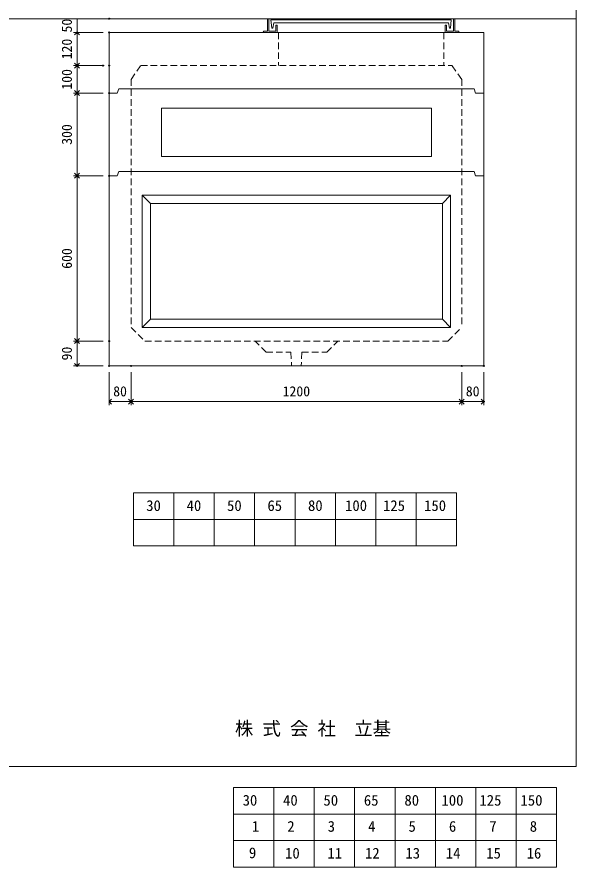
# Model space of a CAD drawing. Units: millimetres, scale not verified. Extents: x -6420 to 6420, y -3033 to 3033.
# Drawn here: x 4391 to 6420, y -3033 to 52 of the extents above; entities that cross this region are included whole.
import ezdxf
from ezdxf.enums import TextEntityAlignment as Align

# ---------------------------------------------------------------- set-up
doc = ezdxf.new("R2010")
doc.units = ezdxf.units.MM
doc.header["$LTSCALE"] = 20
doc.header["$PDMODE"] = 32
doc.header["$PDSIZE"] = 4
doc.linetypes.add('DASHED1', pattern=[1.8, 1.2, -0.6])
doc.linetypes.add('USER2', pattern=[50.8, 31.75, -6.35, 6.35, -6.35])
doc.layers.add('0-1_Defpoints', color=7, linetype='Continuous')
for name, color, linetype, lineweight in [('0-2_waku', 7, 'Continuous', 18), ('0-3_gaikei', 7, 'Continuous', 18), ('0-4_kakure', 7, 'DASHED1', 5), ('0-5_sunpou', 7, 'Continuous', 5), ('0-8_uchigawa', 6, 'Continuous', 18), ('0-A_futa', 3, 'Continuous', 18), ('0-B_GL', 4, 'Continuous', 18), ('0-D_文字１', 7, 'Continuous', 18), ('1-2_uchigawa2', 6, 'USER2', 18), ('1-4_文字２', 7, 'Continuous', 5)]:
    doc.layers.add(name, color=color, linetype=linetype, lineweight=lineweight)
doc.styles.add('ＭＳ ゴシック', font='')
doc.styles.get('ＭＳ ゴシック').set_extended_font_data('MS Gothic')

# ---------------------------------------------------------------- blocks, each defined once
blk = doc.blocks.new('_Open90')
at = {"layer": '0-5_sunpou'}
blk.add_line((0, 0), (-1, 0), dxfattribs=at)
blk.add_lwpolyline([(-0.5, 0.5), (0, 0), (-0.5, -0.5)], dxfattribs=at)
blk = doc.blocks.new('D75')
at = {"layer": '0-1_Defpoints'}
for p in [(7308.24, 2069.83), (7192.23, 1469.83), (7308.24, 1469.83)]:
    blk.add_point(p, dxfattribs=at)
at = {"layer": '0-5_sunpou'}
for p, q in [((7286.24, 2069.83), (7179.23, 2069.83)), ((7192.23, 2051.83), (7192.23, 1487.83)), ((7286.24, 1469.83), (7179.23, 1469.83))]:
    blk.add_line(p, q, dxfattribs=at)
at = {"layer": '0-5_sunpou', "xscale": 18, "yscale": 18}
for p, rotation in [((7192.23, 2069.83), 90), ((7192.23, 1469.83), 270)]:
    blk.add_blockref('_Open90', p, dxfattribs=dict(at, rotation=rotation))
at = {"layer": '0-5_sunpou', "style": 'ＭＳ ゴシック'}
blk.add_text('600', height=36.66, rotation=90, dxfattribs=at).set_placement((7184.23, 1732.33), align=Align.BOTTOM_LEFT)
blk = doc.blocks.new('D76')
at = {"layer": '0-1_Defpoints'}
for p in [(7308.24, 1469.83), (7192.23, 1379.83), (7308.24, 1379.83)]:
    blk.add_point(p, dxfattribs=at)
at = {"layer": '0-5_sunpou'}
for p, q in [((7286.24, 1469.83), (7179.23, 1469.83)), ((7192.23, 1451.83), (7192.23, 1397.83)), ((7286.24, 1379.83), (7179.23, 1379.83))]:
    blk.add_line(p, q, dxfattribs=at)
at = {"layer": '0-5_sunpou', "xscale": 18, "yscale": 18}
for p, rotation in [((7192.23, 1469.83), 90), ((7192.23, 1379.83), 270)]:
    blk.add_blockref('_Open90', p, dxfattribs=dict(at, rotation=rotation))
at = {"layer": '0-5_sunpou', "style": 'ＭＳ ゴシック'}
blk.add_text('90', height=36.66, rotation=90, dxfattribs=at).set_placement((7184.23, 1399.83), align=Align.BOTTOM_LEFT)
blk = doc.blocks.new('D77')
at = {"layer": '0-1_Defpoints'}
for p in [(7308.24, 1379.83), (7388.24, 1379.83), (7388.24, 1250.51)]:
    blk.add_point(p, dxfattribs=at)
at = {"layer": '0-5_sunpou'}
for p, q in [((7308.24, 1357.83), (7308.24, 1237.51)), ((7388.24, 1357.83), (7388.24, 1237.51)), ((7326.24, 1250.51), (7370.24, 1250.51))]:
    blk.add_line(p, q, dxfattribs=at)
at = {"layer": '0-5_sunpou', "xscale": 18, "yscale": 18, "rotation": 180}
blk.add_blockref('_Open90', (7308.24, 1250.51), dxfattribs=at)
at = {"layer": '0-5_sunpou', "xscale": 18, "yscale": 18}
blk.add_blockref('_Open90', (7388.24, 1250.51), dxfattribs=at)
at = {"layer": '0-5_sunpou', "style": 'ＭＳ ゴシック'}
blk.add_text('80', height=36.66, dxfattribs=at).set_placement((7323.24, 1258.51), align=Align.BOTTOM_LEFT)
blk = doc.blocks.new('D78')
at = {"layer": '0-1_Defpoints'}
for p in [(7388.24, 1379.83), (8588.24, 1379.83), (8588.24, 1250.51)]:
    blk.add_point(p, dxfattribs=at)
at = {"layer": '0-5_sunpou'}
for p, q in [((7388.24, 1357.83), (7388.24, 1237.51)), ((8588.24, 1357.83), (8588.24, 1237.51)), ((7406.24, 1250.51), (8570.24, 1250.51))]:
    blk.add_line(p, q, dxfattribs=at)
at = {"layer": '0-5_sunpou', "xscale": 18, "yscale": 18, "rotation": 180}
blk.add_blockref('_Open90', (7388.24, 1250.51), dxfattribs=at)
at = {"layer": '0-5_sunpou', "xscale": 18, "yscale": 18}
blk.add_blockref('_Open90', (8588.24, 1250.51), dxfattribs=at)
at = {"layer": '0-5_sunpou', "style": 'ＭＳ ゴシック'}
blk.add_text('1200', height=36.66, dxfattribs=at).set_placement((7938.24, 1258.51), align=Align.BOTTOM_LEFT)
blk = doc.blocks.new('D79')
at = {"layer": '0-1_Defpoints'}
for p in [(8588.24, 1379.83), (8668.24, 1379.83), (8668.24, 1250.51)]:
    blk.add_point(p, dxfattribs=at)
at = {"layer": '0-5_sunpou'}
for p, q in [((8588.24, 1357.83), (8588.24, 1237.51)), ((8668.24, 1357.83), (8668.24, 1237.51)), ((8606.24, 1250.51), (8650.24, 1250.51))]:
    blk.add_line(p, q, dxfattribs=at)
at = {"layer": '0-5_sunpou', "xscale": 18, "yscale": 18, "rotation": 180}
blk.add_blockref('_Open90', (8588.24, 1250.51), dxfattribs=at)
at = {"layer": '0-5_sunpou', "xscale": 18, "yscale": 18}
blk.add_blockref('_Open90', (8668.24, 1250.51), dxfattribs=at)
at = {"layer": '0-5_sunpou', "style": 'ＭＳ ゴシック'}
blk.add_text('80', height=36.66, dxfattribs=at).set_placement((8603.24, 1258.51), align=Align.BOTTOM_LEFT)
blk = doc.blocks.new('D50')
at = {"layer": '0-1_Defpoints'}
for p in [(7308.24, 2589.83), (7192.23, 2469.83), (7308.24, 2469.83)]:
    blk.add_point(p, dxfattribs=at)
at = {"layer": '0-5_sunpou'}
for p, q in [((7286.24, 2589.83), (7179.23, 2589.83)), ((7192.23, 2571.83), (7192.23, 2487.83)), ((7286.24, 2469.83), (7179.23, 2469.83))]:
    blk.add_line(p, q, dxfattribs=at)
at = {"layer": '0-5_sunpou', "xscale": 18, "yscale": 18}
for p, rotation in [((7192.23, 2589.83), 90), ((7192.23, 2469.83), 270)]:
    blk.add_blockref('_Open90', p, dxfattribs=dict(at, rotation=rotation))
at = {"layer": '0-5_sunpou', "style": 'ＭＳ ゴシック'}
blk.add_text('120', height=36.66, rotation=90, dxfattribs=at).set_placement((7184.23, 2492.33), align=Align.BOTTOM_LEFT)
blk = doc.blocks.new('D54')
at = {"layer": '0-1_Defpoints'}
for p in [(7286.24, 2469.83), (7192.23, 2369.83), (7308.24, 2369.83)]:
    blk.add_point(p, dxfattribs=at)
at = {"layer": '0-5_sunpou'}
for p, q in [((7264.24, 2469.83), (7179.23, 2469.83)), ((7192.23, 2451.83), (7192.23, 2387.83)), ((7286.24, 2369.83), (7179.23, 2369.83))]:
    blk.add_line(p, q, dxfattribs=at)
at = {"layer": '0-5_sunpou', "xscale": 18, "yscale": 18}
for p, rotation in [((7192.23, 2469.83), 90), ((7192.23, 2369.83), 270)]:
    blk.add_blockref('_Open90', p, dxfattribs=dict(at, rotation=rotation))
at = {"layer": '0-5_sunpou', "style": 'ＭＳ ゴシック'}
blk.add_text('100', height=36.66, rotation=90, dxfattribs=at).set_placement((7184.23, 2382.33), align=Align.BOTTOM_LEFT)
blk = doc.blocks.new('D55')
at = {"layer": '0-1_Defpoints'}
for p in [(7308.24, 2369.83), (7192.23, 2069.83), (7308.24, 2069.83)]:
    blk.add_point(p, dxfattribs=at)
at = {"layer": '0-5_sunpou'}
for p, q in [((7286.24, 2369.83), (7179.23, 2369.83)), ((7192.23, 2351.83), (7192.23, 2087.83)), ((7286.24, 2069.83), (7179.23, 2069.83))]:
    blk.add_line(p, q, dxfattribs=at)
at = {"layer": '0-5_sunpou', "xscale": 18, "yscale": 18}
for p, rotation in [((7192.23, 2369.83), 90), ((7192.23, 2069.83), 270)]:
    blk.add_blockref('_Open90', p, dxfattribs=dict(at, rotation=rotation))
at = {"layer": '0-5_sunpou', "style": 'ＭＳ ゴシック'}
blk.add_text('300', height=36.66, rotation=90, dxfattribs=at).set_placement((7184.23, 2182.33), align=Align.BOTTOM_LEFT)
blk = doc.blocks.new('D60')
at = {"layer": '0-1_Defpoints'}
for p in [(7308.24, 2639.83), (7192.23, 2589.83), (7308.24, 2589.83)]:
    blk.add_point(p, dxfattribs=at)
at = {"layer": '0-5_sunpou'}
for p, q in [((7286.24, 2639.83), (7179.23, 2639.83)), ((7192.23, 2639.83), (7192.23, 2589.83)), ((7286.24, 2589.83), (7179.23, 2589.83))]:
    blk.add_line(p, q, dxfattribs=at)
at = {"layer": '0-5_sunpou', "style": 'ＭＳ ゴシック'}
blk.add_text('50', height=36.66, rotation=90, dxfattribs=at).set_placement((7184.23, 2589.83), align=Align.BOTTOM_LEFT)

msp = doc.modelspace()

# ---------------------------------------------------------------- linework, layer by layer
at = {"layer": '0-2_waku'}
for p, q in [((6420, 3032.65), (6420, -2667.35)), ((4813.33, -1675.35), (4813.33, -1867.35)), ((4813.33, -1675.35), (4813.33, -1867.35)), ((4813.33, -1675.35), (4813.33, -1867.35)), ((4813.33, -1675.35), (4813.33, -1867.35)), ((4813.33, -1675.35), (5986.67, -1675.35)), ((4960, -1675.35), (4960, -1867.35)), ((5106.67, -1675.35), (5106.67, -1867.35)), ((5106.67, -1675.35), (5106.67, -1867.35)), ((5253.33, -1675.35), (5253.33, -1867.35)), ((5400, -1675.35), (5400, -1867.35)), ((5546.67, -1675.35), (5546.67, -1867.35)), ((5693.33, -1675.35), (5693.33, -1867.35)), ((5840, -1675.35), (5840, -1867.35)), ((5986.67, -1675.35), (5986.67, -1867.35)), ((4813.33, -1771.35), (5986.67, -1771.35)), ((4813.33, -1867.35), (5986.67, -1867.35)), ((-1740, -2667.35), (6420, -2667.35))]:
    msp.add_line(p, q, dxfattribs=at)
at = {"layer": '0-3_gaikei'}
for p, q in [((4725, -4.35), (6085, -4.35)), ((4725, -4.35), (4725, -1214.35)), ((4725, -4.35), (6085, -4.35)), ((6085, -4.35), (6085, -1214.35)), ((4755, -224.35), (4760, -209.35)), ((4760, -209.35), (6050, -209.35)), ((6055, -224.35), (6050, -209.35)), ((4755, -224.35), (4725, -224.35)), ((4755, -224.35), (4725, -224.35)), ((4755, -224.35), (4725, -224.35)), ((6085, -224.35), (6055, -224.35)), ((4755, -524.35), (4725, -524.35)), ((4755, -524.35), (4725, -524.35)), ((4755, -524.35), (4760, -509.35)), ((4755, -524.35), (4760, -509.35)), ((4760, -509.35), (6050, -509.35)), ((4760, -509.35), (6050, -509.35)), ((6055, -524.35), (6050, -509.35)), ((6055, -524.35), (6050, -509.35)), ((6085, -524.35), (6055, -524.35)), ((6085, -524.35), (6055, -524.35)), ((6085, -1214.35), (4725, -1214.35))]:
    msp.add_line(p, q, dxfattribs=at)
at = {"layer": '0-4_kakure'}
for p, q in [((5340, -4.35), (5340, -124.35)), ((5940, -4.35), (5940, -124.35)), ((4805, -174.35), (4840, -124.35)), ((4840, -124.35), (5970, -124.35)), ((6005, -174.35), (5970, -124.35)), ((4805, -174.35), (4805, -1074.35)), ((6005, -174.35), (6005, -1074.35)), ((5955, -1124.35), (6005, -1074.35)), ((5295, -1164.35), (5255, -1124.35)), ((5295, -1164.35), (5385, -1164.35)), ((5385, -1164.35), (5387.5, -1214.35)), ((5425, -1164.35), (5422.5, -1214.35))]:
    msp.add_line(p, q, dxfattribs=at)
for points in [[(4805, -1074.35), (4855, -1124.35), (5955, -1124.35)], [(5425, -1164.35), (5515, -1164.35), (5555, -1124.35)]]:
    msp.add_lwpolyline(points, dxfattribs=at)
at = {"layer": '0-8_uchigawa'}
for p, q in [((4845, -594.35), (5965, -594.35)), ((4845, -594.35), (4845, -1074.35)), ((4845, -594.35), (4875, -624.35)), ((5965, -594.35), (5935, -624.35)), ((5965, -1074.35), (5965, -594.35)), ((4875, -624.35), (5935, -624.35)), ((4875, -624.35), (4875, -1044.35)), ((5935, -1044.35), (5935, -624.35)), ((4845, -1074.35), (4875, -1044.35)), ((4875, -1044.35), (5935, -1044.35)), ((5965, -1074.35), (5935, -1044.35)), ((4845, -1074.35), (5965, -1074.35))]:
    msp.add_line(p, q, dxfattribs=at)
at = {"layer": '0-A_futa'}
for p, q in [((5300, 43.65), (5300, 0.65)), ((5302, 45.65), (5305, 45.65)), ((5305, 45.65), (5305, 0.65)), ((5312.82, 41.15), (5967.15, 41.15)), ((5312.82, 41.15), (5315.31, 11.15)), ((5967.15, 41.15), (5964.9, 11.15)), ((5975, 45.65), (5978, 45.65)), ((5980, 43.65), (5980, 0.65)), ((5287, 0.65), (5300, 0.65)), ((5305, 0.65), (5330, 0.65)), ((5315.31, 11.15), (5319.02, 11.15)), ((5323.33, 30.15), (5319.02, 11.15)), ((5323.33, 30.15), (5956.67, 30.15)), ((5330, 20.65), (5330, 0.65)), ((5332, 22.65), (5333, 22.65)), ((5335, 20.65), (5335, -4.35)), ((5945, 20.65), (5945, -4.35)), ((5948, 22.65), (5947, 22.65)), ((5950, 20.65), (5950, 0.65)), ((5956.67, 30.15), (5960.99, 11.15)), ((5964.9, 11.15), (5960.99, 11.15)), ((5993, 0.65), (5980, 0.65)), ((5285, -1.35), (5285, -2.35)), ((5340, -4.35), (5287, -4.35)), ((5945, -4.35), (5993, -4.35)), ((5995, -1.35), (5995, -2.35))]:
    msp.add_line(p, q, dxfattribs=at)
msp.add_lwpolyline([(5975, 45.65), (5975, 0.65), (5950, 0.65)], dxfattribs=at)
for centre, start, end in [((5302, 43.65), 90, 180), ((5978, 43.65), 0, 90), ((5287, -1.35), 90, 180), ((5332, 20.65), 90, 180), ((5333, 20.65), 0, 90), ((5947, 20.65), 90, 180), ((5948, 20.65), 0, 90), ((5993, -1.35), 0, 90), ((5287, -2.35), 180, 270), ((5993, -2.35), 270, 0)]:
    msp.add_arc(centre, 2, start, end, dxfattribs=at)
at = {"layer": '0-B_GL'}
msp.add_line((-1740, 45.65), (6420, 45.65), dxfattribs=at)
at = {"layer": '1-2_uchigawa2'}
for p, q in [((4915, -279.35), (5405, -279.35)), ((4915, -279.35), (4915, -454.35)), ((5895, -279.35), (5405, -279.35)), ((5895, -279.35), (5895, -454.35)), ((4915, -454.35), (5404.39, -454.35)), ((5895, -454.35), (5405.62, -454.35))]:
    msp.add_line(p, q, dxfattribs=at)
at = {"layer": '1-4_文字２'}
for p, q in [((5176.37, -2744.58), (5176.37, -2936.58)), ((5176.37, -2744.58), (5176.37, -2936.58)), ((5176.37, -2744.58), (5176.37, -2936.58)), ((5176.37, -2744.58), (5176.37, -2936.58)), ((5176.37, -2744.58), (6349.7, -2744.58)), ((5176.37, -2744.58), (5176.37, -2936.58)), ((5176.37, -2744.58), (5176.37, -2936.58)), ((5176.37, -2744.58), (5176.37, -2936.58)), ((5176.37, -2744.58), (5176.37, -2936.58)), ((5176.37, -2744.58), (6349.7, -2744.58)), ((5323.04, -2744.58), (5323.04, -2936.58)), ((5323.04, -2744.58), (5323.04, -2936.58)), ((5469.7, -2744.58), (5469.7, -2936.58)), ((5469.7, -2744.58), (5469.7, -2936.58)), ((5469.7, -2744.58), (5469.7, -2936.58)), ((5469.7, -2744.58), (5469.7, -2936.58)), ((5616.37, -2744.58), (5616.37, -2936.58)), ((5616.37, -2744.58), (5616.37, -2936.58)), ((5763.04, -2744.58), (5763.04, -2936.58)), ((5763.04, -2744.58), (5763.04, -2936.58)), ((5909.7, -2744.58), (5909.7, -2936.58)), ((5909.7, -2744.58), (5909.7, -2936.58)), ((6056.37, -2744.58), (6056.37, -2936.58)), ((6056.37, -2744.58), (6056.37, -2936.58)), ((6203.04, -2744.58), (6203.04, -2936.58)), ((6203.04, -2744.58), (6203.04, -2936.58)), ((6349.7, -2744.58), (6349.7, -2936.58)), ((6349.7, -2744.58), (6349.7, -2936.58)), ((5176.37, -2840.58), (6349.7, -2840.58)), ((5176.37, -2840.58), (6349.7, -2840.58)), ((5176.37, -2936.58), (6349.7, -2936.58)), ((5176.37, -2936.58), (6349.7, -2936.58)), ((5176.37, -2936.58), (5176.37, -3032.58)), ((5176.37, -2936.58), (5176.37, -3032.58)), ((5176.37, -2936.58), (5176.37, -3032.58)), ((5176.37, -2936.58), (5176.37, -3032.58)), ((5176.37, -2936.58), (6349.7, -2936.58)), ((5176.37, -2936.58), (5176.37, -3032.58)), ((5176.37, -2936.58), (5176.37, -3032.58)), ((5176.37, -2936.58), (5176.37, -3032.58)), ((5176.37, -2936.58), (5176.37, -3032.58)), ((5176.37, -2936.58), (6349.7, -2936.58)), ((5323.04, -2936.58), (5323.04, -3032.58)), ((5323.04, -2936.58), (5323.04, -3032.58)), ((5469.7, -2936.58), (5469.7, -3032.58)), ((5469.7, -2936.58), (5469.7, -3032.58)), ((5469.7, -2936.58), (5469.7, -3032.58)), ((5469.7, -2936.58), (5469.7, -3032.58)), ((5616.37, -2936.58), (5616.37, -3032.58)), ((5616.37, -2936.58), (5616.37, -3032.58)), ((5763.04, -2936.58), (5763.04, -3032.58)), ((5763.04, -2936.58), (5763.04, -3032.58)), ((5909.7, -2936.58), (5909.7, -3032.58)), ((5909.7, -2936.58), (5909.7, -3032.58)), ((6056.37, -2936.58), (6056.37, -3032.58)), ((6056.37, -2936.58), (6056.37, -3032.58)), ((6203.04, -2936.58), (6203.04, -3032.58)), ((6203.04, -2936.58), (6203.04, -3032.58)), ((6349.7, -2936.58), (6349.7, -3032.58)), ((6349.7, -2936.58), (6349.7, -3032.58)), ((5176.37, -3032.58), (6349.7, -3032.58)), ((5176.37, -3032.58), (6349.7, -3032.58))]:
    msp.add_line(p, q, dxfattribs=at)

# ---------------------------------------------------------------- block references
at = {"layer": '0-5_sunpou'}
for name in ['D60', 'D50', 'D54', 'D55', 'D75', 'D76', 'D77', 'D78', 'D79']:
    msp.add_blockref(name, (-2583.24, -2594.19), dxfattribs=at)

# ---------------------------------------------------------------- texts
at = {"layer": '0-D_文字１', "style": 'ＭＳ ゴシック'}
for s, height, p in [('30', 39.1, (4859.92, -1752.44)), ('40', 39.1, (5006.58, -1752.44)), ('50', 39.1, (5153.25, -1752.44)), ('65', 39.1, (5299.92, -1752.44)), ('80', 39.1, (5447.13, -1752.44)), ('100', 39.1, (5581.62, -1752.44)), ('125', 39.1, (5719.48, -1752.44)), ('150', 39.1, (5868.49, -1752.44)), (' 株 式 会 社\u3000立基', 48.88, (5148.71, -2569.16))]:
    msp.add_text(s, height=height, dxfattribs=at).set_placement(p, align=Align.BOTTOM_LEFT)
at = {"layer": '1-4_文字２', "style": 'ＭＳ ゴシック'}
for s, p in [('30', (5209.91, -2821.67)), ('30', (5209.91, -2821.67)), ('40', (5356.57, -2821.67)), ('40', (5356.57, -2821.67)), ('50', (5503.24, -2821.67)), ('50', (5503.24, -2821.67)), ('65', (5649.91, -2821.67)), ('65', (5649.91, -2821.67)), ('80', (5797.12, -2821.67)), ('80', (5797.12, -2821.67)), ('100', (5931.62, -2821.67)), ('100', (5931.62, -2821.67)), ('125', (6069.47, -2821.67)), ('125', (6069.47, -2821.67)), ('150', (6218.49, -2821.67)), ('150', (6218.49, -2821.67)), ('1', (5243.44, -2916.39)), ('2', (5372.02, -2916.39)), ('3', (5518.69, -2916.39)), ('4', (5665.35, -2916.39)), ('5', (5812.02, -2916.39)), ('6', (5958.69, -2916.39)), ('7', (6105.35, -2916.39)), ('8', (6252.02, -2916.39)), ('9', (5232.68, -3012.39)), ('10', (5363.9, -3013.67)), ('11', (5517.9, -3013.67)), ('12', (5654.18, -3013.67)), ('13', (5800.84, -3013.67)), ('14', (5947.51, -3013.67)), ('15', (6094.18, -3013.67)), ('16', (6240.84, -3013.67))]:
    msp.add_text(s, height=39.1, dxfattribs=at).set_placement(p, align=Align.BOTTOM_LEFT)

doc.saveas('drawing.dxf')
